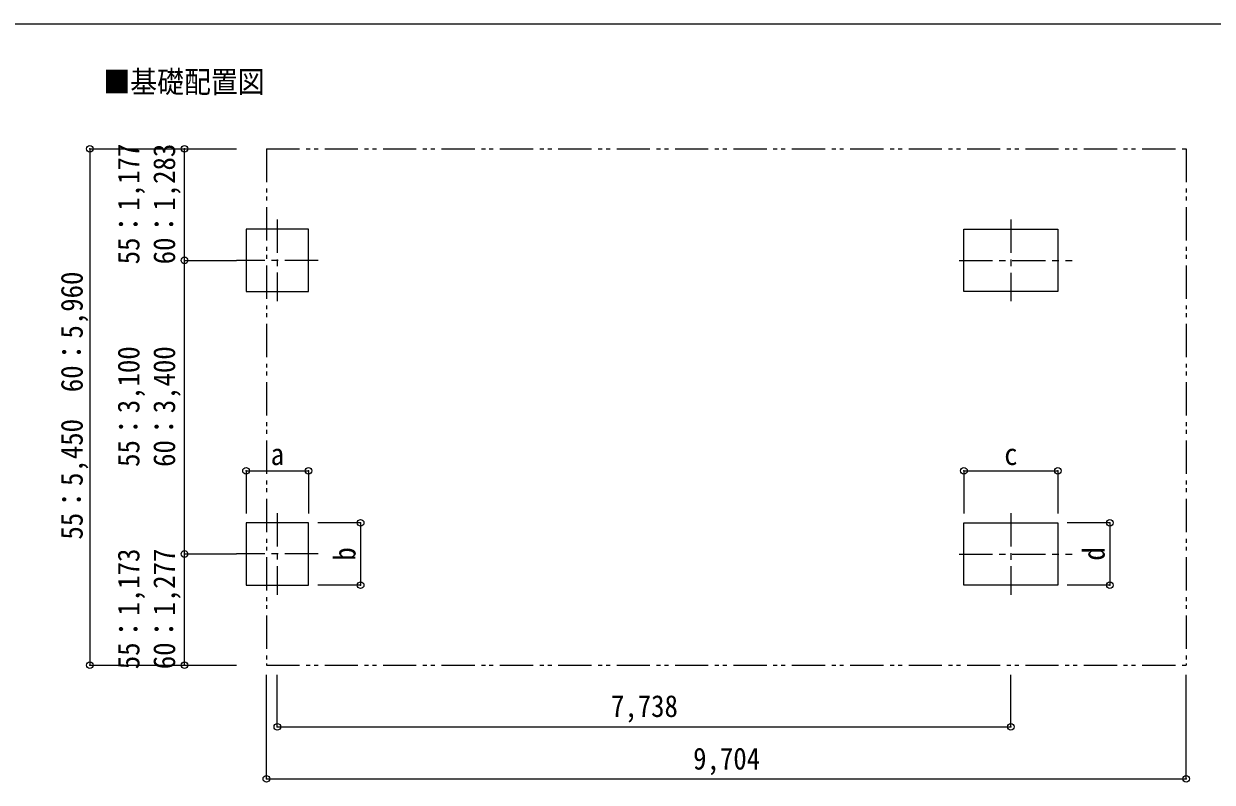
# Model space of a CAD drawing. Units: millimetres at full size, sheet at 1:70. Extents: x -19675 to 19675, y -13580 to 13580.
# Drawn here: x -5245 to 7292, y 5572 to 13580 of the extents above; entities that cross this region are included whole.
import ezdxf
from ezdxf.enums import TextEntityAlignment as Align

# ---------------------------------------------------------------- set-up
doc = ezdxf.new("R2010")
doc.units = ezdxf.units.MM
doc.header["$LTSCALE"] = 70
doc.header["$PDMODE"] = 32
doc.header["$PDSIZE"] = 70
doc.linetypes.add('CHAIN1', pattern=[8, 5, -1, 1, -1])
doc.linetypes.add('DOUBLE_CHAIN1', pattern=[8.8, 5, -1, 0.6, -0.6, 0.6, -1])
doc.layers.add('1-7', color=7, linetype='Continuous')
for name, color, linetype, lineweight in [('1-8', 6, 'Continuous', 9), ('1-A', 4, 'CHAIN1', 9), ('F-0', 7, 'Continuous', 9)]:
    doc.layers.add(name, color=color, linetype=linetype, lineweight=lineweight)
doc.styles.add('ＭＳ ゴシック', font='')
doc.styles.get('ＭＳ ゴシック').set_extended_font_data('MS Gothic')

msp = doc.modelspace()

# ---------------------------------------------------------------- linework, layer by layer
at = {"layer": '1-8'}
for p, q in [((-4549.45, 12259.07), (-2999.45, 12259.07)), ((-4549.45, 12259.07), (-4549.45, 6809.05)), ((-3549.45, 11082.05), (-2999.45, 11082.05)), ((-2900.45, 8860.69), (-2900.45, 8410.69)), ((-2900.45, 8860.69), (-2240.45, 8860.69)), ((-2240.45, 8860.69), (-2240.45, 8410.69)), ((4673.05, 8860.69), (4673.05, 8410.69)), ((4673.05, 8860.69), (5663.05, 8860.69)), ((5663.05, 8860.69), (5663.05, 8410.69)), ((-1691.45, 8311.69), (-2141.45, 8311.69)), ((-1691.45, 8311.69), (-1691.45, 7651.64)), ((6212.05, 8311.69), (5762.05, 8311.69)), ((6212.05, 8311.69), (6212.05, 7651.64)), ((-3549.45, 7982.05), (-2999.45, 7982.05)), ((-1691.45, 7651.64), (-2141.45, 7651.64)), ((6212.05, 7651.64), (5762.05, 7651.64)), ((-4549.45, 6809.05), (-2999.45, 6809.05)), ((-2685.95, 5606.94), (-2685.95, 6706.58)), ((-2570.45, 6156.58), (-2570.45, 6706.58)), ((5168.05, 6156.58), (5168.05, 6706.58)), ((7018.05, 5606.94), (7018.05, 6706.58)), ((-2570.45, 6156.58), (5168.05, 6156.58)), ((-2685.95, 5606.94), (7018.05, 5606.94))]:
    msp.add_line(p, q, dxfattribs=at)
msp.add_lwpolyline([(-3549.45, 6809.05), (-3549.45, 7982.05), (-3549.45, 11082.05), (-3549.45, 12259.07)], dxfattribs=at)
for p in [(-4549.45, 12259.07), (-3549.45, 12259.07), (-3549.45, 11082.05), (-2900.45, 8860.69), (-2240.45, 8860.69), (4673.05, 8860.69), (5663.05, 8860.69), (-1691.45, 8311.69), (6212.05, 8311.69), (-3549.45, 7982.05), (-1691.45, 7651.64), (6212.05, 7651.64), (-4549.45, 6809.05), (-3549.45, 6809.05), (-2570.45, 6156.58), (5168.05, 6156.58), (-2685.95, 5606.94), (7018.05, 5606.94)]:
    msp.add_point(p, dxfattribs=at)
at = {"layer": '1-A', "color": 7, "linetype": 'DOUBLE_CHAIN1'}
for p, q in [((-2685.95, 12259.07), (-2685.95, 6809.05)), ((-2685.95, 6809.05), (7018.05, 6809.05))]:
    msp.add_line(p, q, dxfattribs=at)
at = {"layer": '1-A'}
for p, q in [((-2570.45, 11512.09), (-2570.45, 10652.05)), ((5168.05, 11511.69), (5168.05, 10651.64)), ((-2140.45, 11082.05), (-3000.45, 11082.05)), ((4623.05, 11081.64), (5813.05, 11081.64)), ((-2570.45, 8412.09), (-2570.45, 7552.05)), ((5168.05, 8411.69), (5168.05, 7551.64)), ((-2140.45, 7982.05), (-3000.45, 7982.05)), ((4623.05, 7981.64), (5813.05, 7981.64))]:
    msp.add_line(p, q, dxfattribs=at)
at = {"layer": '1-A', "linetype": 'Continuous'}
for p, q in [((4673.05, 10751.64), (4673.05, 11411.69)), ((4673.05, 7651.64), (4673.05, 8311.69))]:
    msp.add_line(p, q, dxfattribs=at)
at = {"layer": '1-A', "color": 7, "linetype": 'DOUBLE_CHAIN1'}
msp.add_lwpolyline([(-2685.95, 12259.07), (7018.05, 12259.07), (7018.05, 6809.05)], dxfattribs=at)
at = {"layer": '1-A', "linetype": 'Continuous'}
for points in [[(-2240.45, 10752.05), (-2240.45, 11412.09), (-2900.45, 11412.09), (-2900.45, 10752.05)], [(-2240.45, 7652.05), (-2240.45, 8312.09), (-2900.45, 8312.09), (-2900.45, 7652.05)]]:
    msp.add_lwpolyline(points, close=True, dxfattribs=at)
for points in [[(4673.05, 11411.69), (5663.05, 11411.69), (5663.05, 10751.64), (4673.05, 10751.64)], [(4673.05, 8311.69), (5663.05, 8311.69), (5663.05, 7651.64), (4673.05, 7651.64)]]:
    msp.add_lwpolyline(points, dxfattribs=at)
at = {"layer": 'F-0', "color": 5, "lineweight": 5}
msp.add_line((-19674.8, 13580), (18685.2, 13580), dxfattribs=at)

# ---------------------------------------------------------------- texts
at = {"layer": '1-7', "style": 'ＭＳ ゴシック', "width": 0.9}
msp.add_text('■基礎配置図', height=230.9, dxfattribs=at).set_placement((-4405.35, 12781.91), align=Align.BOTTOM_LEFT)
at = {"layer": '1-8', "color": 7, "style": 'ＭＳ ゴシック', "width": 0.9}
for s, p in [('55：1,177', (-3955.49, 11040.2)), ('60：1,283', (-3579.45, 11040.2)), ('55：5,450\u300060：5,960', (-4554.45, 8133.88)), ('55：3,100', (-3955.49, 8901.69)), ('60：3,400', (-3579.45, 8901.69)), ('b', (-1676.6, 7911.66)), ('d', (6226.9, 7911.66)), ('55：1,173', (-3955.49, 6765.37)), ('60：1,277', (-3579.45, 6765.37))]:
    msp.add_text(s, height=230.9, rotation=90, dxfattribs=at).set_placement(p, align=Align.BOTTOM_LEFT)
for s, p in [('a', (-2640.45, 8851.52)), ('c', (5098.05, 8851.52)), ('7,738', (948.8, 6191.58)), ('9,704', (1816.05, 5636.94))]:
    msp.add_text(s, height=230.9, dxfattribs=at).set_placement(p, align=Align.BOTTOM_LEFT)

doc.saveas('drawing.dxf')
